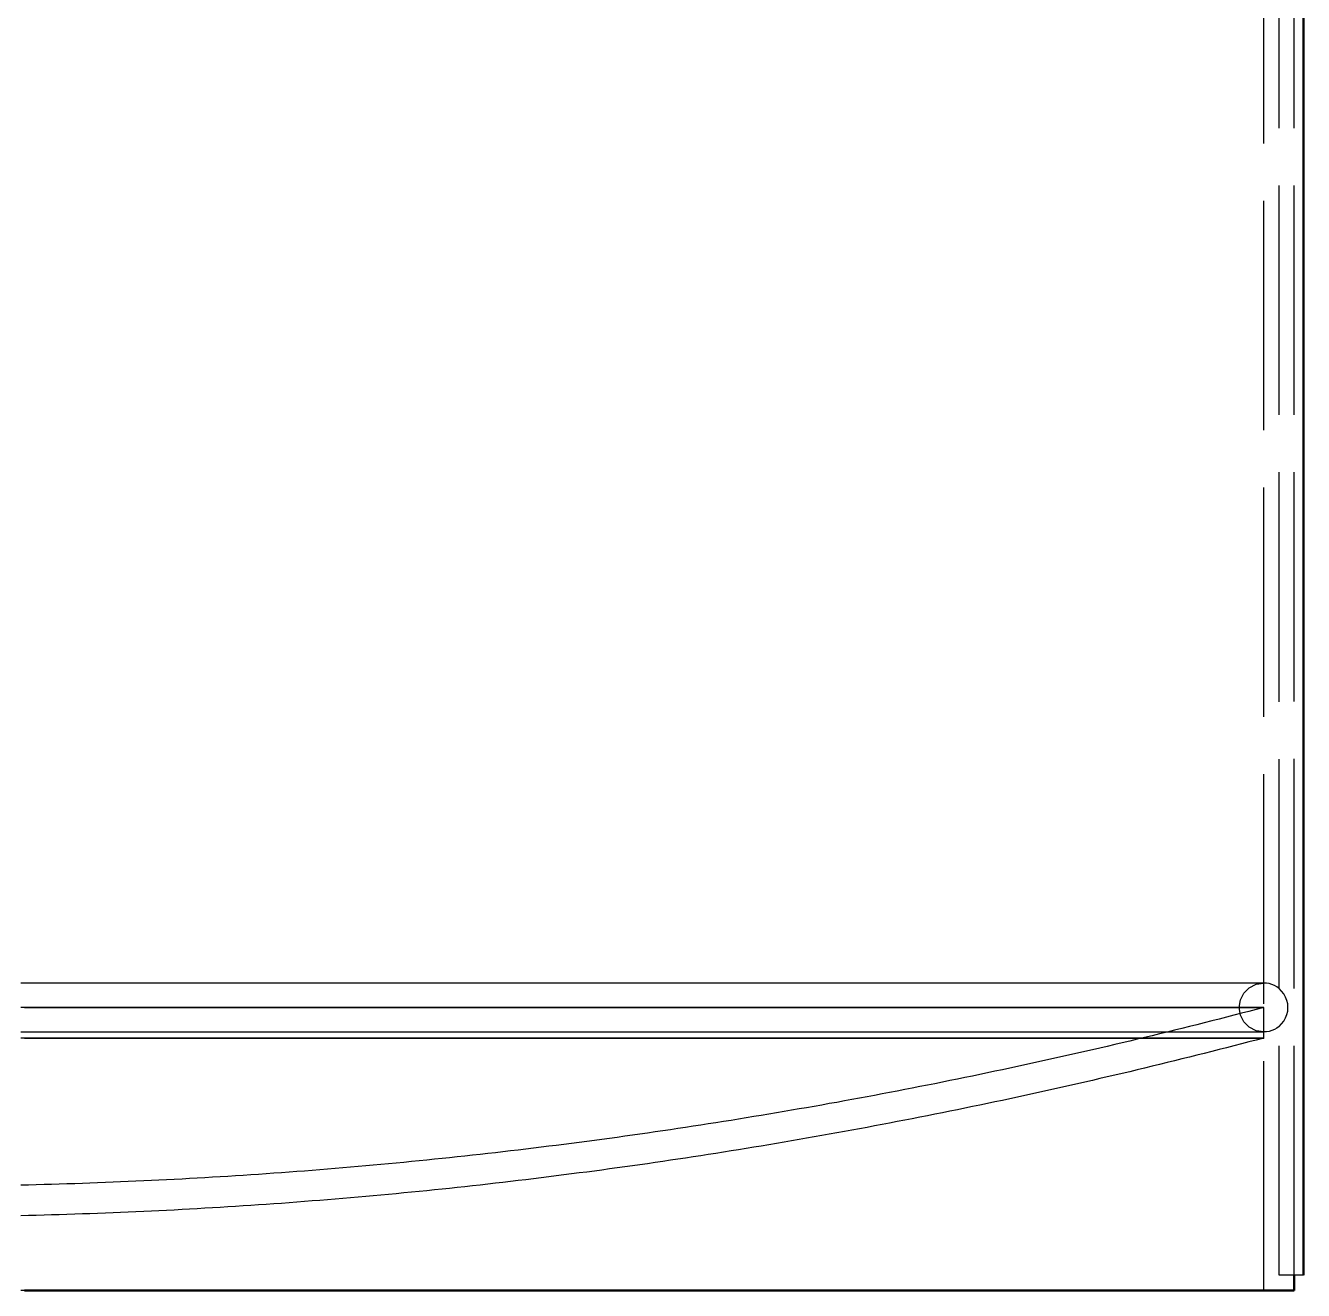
# Model space of a CAD drawing. Header units: millimetres. Extents: x 0 to 420, y 0 to 297.
# Drawn here: x 166.01 to 182.72, y 136 to 152.54 of the extents above; entities that cross this region are included whole.
import ezdxf

# ---------------------------------------------------------------- set-up
doc = ezdxf.new("R2010")
doc.units = ezdxf.units.MM
doc.linetypes.add('ISO02-TRAZOS', pattern=[3.75, 3, -0.75])
doc.layers.add('01-VISIBLE', color=7, linetype='CONTINUOUS', lineweight=50)
doc.layers.add('02-OCULTA', color=4, linetype='ISO02-TRAZOS', lineweight=25)

msp = doc.modelspace()

# ---------------------------------------------------------------- linework, layer by layer
at = {"layer": '01-VISIBLE'}
for p, q in [((182.719, 136.2), (182.719, 164.08)), ((182.599, 136), (182.599, 136.2))]:
    msp.add_line(p, q, dxfattribs=at)
msp.add_lwpolyline([(165.999, 136), (166.099, 136), (166.199, 136), (166.299, 136), (166.399, 136), (166.499, 136), (166.599, 136), (166.699, 136), (166.799, 136), (166.899, 136), (166.999, 136), (167.099, 136), (167.199, 136), (167.299, 136), (167.399, 136), (167.499, 136), (167.599, 136), (167.699, 136), (167.799, 136), (167.899, 136), (167.999, 136), (168.099, 136), (168.199, 136), (168.299, 136), (168.399, 136), (168.499, 136), (168.599, 136), (168.699, 136), (168.799, 136), (168.899, 136), (168.999, 136), (169.099, 136), (169.199, 136), (169.299, 136), (169.399, 136), (169.499, 136), (169.599, 136), (169.699, 136), (169.799, 136), (169.899, 136), (169.999, 136), (170.099, 136), (170.199, 136), (170.299, 136), (170.399, 136), (170.499, 136), (170.599, 136), (170.699, 136), (170.799, 136), (170.899, 136), (170.999, 136), (171.099, 136), (171.199, 136), (171.299, 136), (171.399, 136), (171.499, 136), (171.599, 136), (171.699, 136), (171.799, 136), (171.899, 136), (171.999, 136), (172.099, 136), (172.199, 136), (172.299, 136), (172.399, 136), (172.499, 136), (172.599, 136), (172.699, 136), (172.799, 136), (172.899, 136), (172.999, 136), (173.099, 136), (173.199, 136), (173.299, 136), (173.399, 136), (173.499, 136), (173.599, 136), (173.699, 136), (173.799, 136), (173.899, 136), (173.999, 136), (174.099, 136), (174.199, 136), (174.299, 136), (174.399, 136), (174.499, 136), (174.599, 136), (174.699, 136), (174.799, 136), (174.899, 136), (174.999, 136), (175.099, 136), (175.199, 136), (175.299, 136), (175.399, 136), (175.499, 136), (175.599, 136), (175.699, 136), (175.799, 136), (175.899, 136), (175.999, 136), (176.099, 136), (176.199, 136), (176.299, 136), (176.399, 136), (176.499, 136), (176.599, 136), (176.699, 136), (176.799, 136), (176.899, 136), (176.999, 136), (177.099, 136), (177.199, 136), (177.299, 136), (177.399, 136), (177.499, 136), (177.599, 136), (177.699, 136), (177.799, 136), (177.899, 136), (177.999, 136), (178.099, 136), (178.199, 136), (178.299, 136), (178.399, 136), (178.499, 136), (178.599, 136), (178.699, 136), (178.799, 136), (178.899, 136), (178.999, 136), (179.099, 136), (179.199, 136), (179.299, 136), (179.399, 136), (179.499, 136), (179.599, 136), (179.699, 136), (179.799, 136), (179.899, 136), (179.999, 136), (180.099, 136), (180.199, 136), (180.299, 136), (180.399, 136), (180.499, 136), (180.599, 136), (180.699, 136), (180.799, 136), (180.899, 136), (180.999, 136), (181.099, 136), (181.199, 136), (181.299, 136), (181.399, 136), (181.499, 136), (181.599, 136), (181.699, 136), (181.799, 136), (181.899, 136), (181.999, 136), (182.099, 136), (182.199, 136), (182.299, 136), (182.399, 136), (182.499, 136), (182.599, 136)], dxfattribs=at)
at = {"layer": '02-OCULTA'}
for p, q in [((182.199, 136), (182.199, 233.435)), ((182.599, 136.2), (182.599, 233.435)), ((182.719, 136.2), (182.719, 233.235)), ((182.399, 139.948), (182.399, 233.115)), ((182.399, 139.948), (182.399, 233.115)), ((182.199, 139.3), (182.199, 139.7)), ((182.399, 136.2), (182.399, 139.452)), ((182.399, 136.2), (182.399, 139.452)), ((182.719, 136.2), (182.399, 136.2)), ((182.719, 136.2), (182.399, 136.2))]:
    msp.add_line(p, q, dxfattribs=at)
for points in [[(182.199, 140.02), (182.098, 140.02), (181.998, 140.02), (181.898, 140.02), (181.797, 140.02), (181.697, 140.02), (181.597, 140.02), (181.497, 140.02), (181.396, 140.02), (181.296, 140.02), (181.196, 140.02), (181.095, 140.02), (180.995, 140.02), (180.895, 140.02), (180.795, 140.02), (180.694, 140.02), (180.594, 140.02), (180.494, 140.02), (180.393, 140.02), (180.293, 140.02), (180.193, 140.02), (180.093, 140.02), (179.992, 140.02), (179.892, 140.02), (179.792, 140.02), (179.691, 140.02), (179.591, 140.02), (179.491, 140.02), (179.391, 140.02), (179.29, 140.02), (179.19, 140.02), (179.09, 140.02), (178.989, 140.02), (178.889, 140.02), (178.789, 140.02), (178.689, 140.02), (178.588, 140.02), (178.488, 140.02), (178.388, 140.02), (178.288, 140.02), (178.187, 140.02), (178.087, 140.02), (177.987, 140.02), (177.886, 140.02), (177.786, 140.02), (177.686, 140.02), (177.586, 140.02), (177.485, 140.02), (177.385, 140.02), (177.285, 140.02), (177.184, 140.02), (177.084, 140.02), (176.984, 140.02), (176.884, 140.02), (176.783, 140.02), (176.683, 140.02), (176.583, 140.02), (176.482, 140.02), (176.382, 140.02), (176.282, 140.02), (176.182, 140.02), (176.081, 140.02), (175.981, 140.02), (175.881, 140.02), (175.78, 140.02), (175.68, 140.02), (175.58, 140.02), (175.48, 140.02), (175.379, 140.02), (175.279, 140.02), (175.179, 140.02), (175.078, 140.02), (174.978, 140.02), (174.878, 140.02), (174.778, 140.02), (174.677, 140.02), (174.577, 140.02), (174.477, 140.02), (174.376, 140.02), (174.276, 140.02), (174.176, 140.02), (174.076, 140.02), (173.975, 140.02), (173.875, 140.02), (173.775, 140.02), (173.675, 140.02), (173.574, 140.02), (173.474, 140.02), (173.374, 140.02), (173.273, 140.02), (173.173, 140.02), (173.073, 140.02), (172.973, 140.02), (172.872, 140.02), (172.772, 140.02), (172.672, 140.02), (172.571, 140.02), (172.471, 140.02), (172.371, 140.02), (172.271, 140.02), (172.17, 140.02), (172.07, 140.02), (171.97, 140.02), (171.869, 140.02), (171.769, 140.02), (171.669, 140.02), (171.569, 140.02), (171.468, 140.02), (171.368, 140.02), (171.268, 140.02), (171.167, 140.02), (171.067, 140.02), (170.967, 140.02), (170.867, 140.02), (170.766, 140.02), (170.666, 140.02), (170.566, 140.02), (170.465, 140.02), (170.365, 140.02), (170.265, 140.02), (170.165, 140.02), (170.064, 140.02), (169.964, 140.02), (169.864, 140.02), (169.763, 140.02), (169.663, 140.02), (169.563, 140.02), (169.463, 140.02), (169.362, 140.02), (169.262, 140.02), (169.162, 140.02), (169.062, 140.02), (168.961, 140.02), (168.861, 140.02), (168.761, 140.02), (168.66, 140.02), (168.56, 140.02), (168.46, 140.02), (168.36, 140.02), (168.259, 140.02), (168.159, 140.02), (168.059, 140.02), (167.958, 140.02), (167.858, 140.02), (167.758, 140.02), (167.658, 140.02), (167.557, 140.02), (167.457, 140.02), (167.357, 140.02), (167.256, 140.02), (167.156, 140.02), (167.056, 140.02), (166.956, 140.02), (166.855, 140.02), (166.755, 140.02), (166.655, 140.02), (166.554, 140.02), (166.454, 140.02), (166.354, 140.02), (166.254, 140.02), (166.153, 140.02), (166.053, 140.02), (165.953, 140.02)], [(182.199, 140.02), (182.099, 140.02), (181.999, 140.02), (181.899, 140.02), (181.799, 140.02), (181.699, 140.02), (181.599, 140.02), (181.499, 140.02), (181.399, 140.02), (181.299, 140.02), (181.199, 140.02), (181.099, 140.02), (180.999, 140.02), (180.899, 140.02), (180.799, 140.02), (180.699, 140.02), (180.599, 140.02), (180.499, 140.02), (180.399, 140.02), (180.299, 140.02), (180.199, 140.02), (180.099, 140.02), (179.999, 140.02), (179.899, 140.02), (179.799, 140.02), (179.699, 140.02), (179.599, 140.02), (179.499, 140.02), (179.399, 140.02), (179.299, 140.02), (179.199, 140.02), (179.099, 140.02), (178.999, 140.02), (178.899, 140.02), (178.799, 140.02), (178.699, 140.02), (178.599, 140.02), (178.499, 140.02), (178.399, 140.02), (178.299, 140.02), (178.199, 140.02), (178.099, 140.02), (177.999, 140.02), (177.899, 140.02), (177.799, 140.02), (177.699, 140.02), (177.599, 140.02), (177.499, 140.02), (177.399, 140.02), (177.299, 140.02), (177.199, 140.02), (177.099, 140.02), (176.999, 140.02), (176.899, 140.02), (176.799, 140.02), (176.699, 140.02), (176.599, 140.02), (176.499, 140.02), (176.399, 140.02), (176.299, 140.02), (176.199, 140.02), (176.099, 140.02), (175.999, 140.02), (175.899, 140.02), (175.799, 140.02), (175.699, 140.02), (175.599, 140.02), (175.499, 140.02), (175.399, 140.02), (175.299, 140.02), (175.199, 140.02), (175.099, 140.02), (174.999, 140.02), (174.899, 140.02), (174.799, 140.02), (174.699, 140.02), (174.599, 140.02), (174.499, 140.02), (174.399, 140.02), (174.299, 140.02), (174.199, 140.02), (174.099, 140.02), (173.999, 140.02), (173.899, 140.02), (173.799, 140.02), (173.699, 140.02), (173.599, 140.02), (173.499, 140.02), (173.399, 140.02), (173.299, 140.02), (173.199, 140.02), (173.099, 140.02), (172.999, 140.02), (172.899, 140.02), (172.799, 140.02), (172.699, 140.02), (172.599, 140.02), (172.499, 140.02), (172.399, 140.02), (172.299, 140.02), (172.199, 140.02), (172.099, 140.02), (171.999, 140.02), (171.899, 140.02), (171.799, 140.02), (171.699, 140.02), (171.599, 140.02), (171.499, 140.02), (171.399, 140.02), (171.299, 140.02), (171.199, 140.02), (171.099, 140.02), (170.999, 140.02), (170.899, 140.02), (170.799, 140.02), (170.699, 140.02), (170.599, 140.02), (170.499, 140.02), (170.399, 140.02), (170.299, 140.02), (170.199, 140.02), (170.099, 140.02), (169.999, 140.02), (169.899, 140.02), (169.799, 140.02), (169.699, 140.02), (169.599, 140.02), (169.499, 140.02), (169.399, 140.02), (169.299, 140.02), (169.199, 140.02), (169.099, 140.02), (168.999, 140.02), (168.899, 140.02), (168.799, 140.02), (168.699, 140.02), (168.599, 140.02), (168.499, 140.02), (168.399, 140.02), (168.299, 140.02), (168.199, 140.02), (168.099, 140.02), (167.999, 140.02), (167.899, 140.02), (167.799, 140.02), (167.699, 140.02), (167.599, 140.02), (167.499, 140.02), (167.399, 140.02), (167.299, 140.02), (167.199, 140.02), (167.099, 140.02), (166.999, 140.02), (166.899, 140.02), (166.799, 140.02), (166.699, 140.02), (166.599, 140.02), (166.499, 140.02), (166.399, 140.02), (166.299, 140.02), (166.199, 140.02), (166.099, 140.02), (165.999, 140.02)], [(182.199, 139.38), (182.1, 139.396), (182.01, 139.441), (181.94, 139.512), (181.894, 139.601), (181.879, 139.7), (181.894, 139.799), (181.94, 139.888), (182.01, 139.959), (182.1, 140.005), (182.199, 140.02)], [(182.399, 139.95), (182.369, 139.971), (182.338, 139.988), (182.305, 140.002), (182.27, 140.012), (182.234, 140.018), (182.199, 140.02)], [(182.399, 139.948), (182.399, 139.948), (182.399, 139.949), (182.399, 139.949), (182.399, 139.949), (182.399, 139.95), (182.399, 139.95)], [(182.399, 139.95), (182.399, 139.95), (182.399, 139.949), (182.399, 139.949), (182.399, 139.949), (182.399, 139.948), (182.399, 139.948)], [(182.516, 139.7), (182.513, 139.747), (182.502, 139.793), (182.485, 139.837), (182.462, 139.878), (182.433, 139.915), (182.399, 139.948)], [(182.516, 139.7), (182.513, 139.747), (182.502, 139.793), (182.485, 139.837), (182.462, 139.878), (182.433, 139.915), (182.399, 139.948)], [(182.199, 139.7), (182.098, 139.7), (181.998, 139.7), (181.898, 139.7), (181.797, 139.7), (181.697, 139.7), (181.597, 139.7), (181.497, 139.7), (181.396, 139.7), (181.296, 139.7), (181.196, 139.7), (181.095, 139.7), (180.995, 139.7), (180.895, 139.7), (180.795, 139.7), (180.694, 139.7), (180.594, 139.7), (180.494, 139.7), (180.393, 139.7), (180.293, 139.7), (180.193, 139.7), (180.093, 139.7), (179.992, 139.7), (179.892, 139.7), (179.792, 139.7), (179.691, 139.7), (179.591, 139.7), (179.491, 139.7), (179.391, 139.7), (179.29, 139.7), (179.19, 139.7), (179.09, 139.7), (178.989, 139.7), (178.889, 139.7), (178.789, 139.7), (178.689, 139.7), (178.588, 139.7), (178.488, 139.7), (178.388, 139.7), (178.288, 139.7), (178.187, 139.7), (178.087, 139.7), (177.987, 139.7), (177.886, 139.7), (177.786, 139.7), (177.686, 139.7), (177.586, 139.7), (177.485, 139.7), (177.385, 139.7), (177.285, 139.7), (177.184, 139.7), (177.084, 139.7), (176.984, 139.7), (176.884, 139.7), (176.783, 139.7), (176.683, 139.7), (176.583, 139.7), (176.482, 139.7), (176.382, 139.7), (176.282, 139.7), (176.182, 139.7), (176.081, 139.7), (175.981, 139.7), (175.881, 139.7), (175.78, 139.7), (175.68, 139.7), (175.58, 139.7), (175.48, 139.7), (175.379, 139.7), (175.279, 139.7), (175.179, 139.7), (175.078, 139.7), (174.978, 139.7), (174.878, 139.7), (174.778, 139.7), (174.677, 139.7), (174.577, 139.7), (174.477, 139.7), (174.376, 139.7), (174.276, 139.7), (174.176, 139.7), (174.076, 139.7), (173.975, 139.7), (173.875, 139.7), (173.775, 139.7), (173.675, 139.7), (173.574, 139.7), (173.474, 139.7), (173.374, 139.7), (173.273, 139.7), (173.173, 139.7), (173.073, 139.7), (172.973, 139.7), (172.872, 139.7), (172.772, 139.7), (172.672, 139.7), (172.571, 139.7), (172.471, 139.7), (172.371, 139.7), (172.271, 139.7), (172.17, 139.7), (172.07, 139.7), (171.97, 139.7), (171.869, 139.7), (171.769, 139.7), (171.669, 139.7), (171.569, 139.7), (171.468, 139.7), (171.368, 139.7), (171.268, 139.7), (171.167, 139.7), (171.067, 139.7), (170.967, 139.7), (170.867, 139.7), (170.766, 139.7), (170.666, 139.7), (170.566, 139.7), (170.465, 139.7), (170.365, 139.7), (170.265, 139.7), (170.165, 139.7), (170.064, 139.7), (169.964, 139.7), (169.864, 139.7), (169.763, 139.7), (169.663, 139.7), (169.563, 139.7), (169.463, 139.7), (169.362, 139.7), (169.262, 139.7), (169.162, 139.7), (169.062, 139.7), (168.961, 139.7), (168.861, 139.7), (168.761, 139.7), (168.66, 139.7), (168.56, 139.7), (168.46, 139.7), (168.36, 139.7), (168.259, 139.7), (168.159, 139.7), (168.059, 139.7), (167.958, 139.7), (167.858, 139.7), (167.758, 139.7), (167.658, 139.7), (167.557, 139.7), (167.457, 139.7), (167.357, 139.7), (167.256, 139.7), (167.156, 139.7), (167.056, 139.7), (166.956, 139.7), (166.855, 139.7), (166.755, 139.7), (166.655, 139.7), (166.554, 139.7), (166.454, 139.7), (166.354, 139.7), (166.254, 139.7), (166.153, 139.7), (166.053, 139.7), (165.953, 139.7)], [(182.199, 139.7), (182.102, 139.675), (182.004, 139.649), (181.907, 139.624), (181.81, 139.599), (181.713, 139.574), (181.616, 139.549), (181.519, 139.524), (181.422, 139.5), (181.324, 139.475), (181.227, 139.451), (181.13, 139.427), (181.032, 139.403), (180.935, 139.379), (180.837, 139.355), (180.74, 139.331), (180.642, 139.308), (180.545, 139.284), (180.447, 139.261), (180.35, 139.238), (180.252, 139.215), (180.154, 139.192), (180.057, 139.17), (179.959, 139.147), (179.861, 139.125), (179.764, 139.102), (179.666, 139.08), (179.568, 139.058), (179.47, 139.036), (179.372, 139.014), (179.274, 138.993), (179.176, 138.971), (179.078, 138.95), (178.98, 138.929), (178.882, 138.907), (178.784, 138.886), (178.686, 138.866), (178.588, 138.845), (178.49, 138.824), (178.391, 138.804), (178.293, 138.784), (178.195, 138.764), (178.097, 138.744), (177.998, 138.724), (177.9, 138.704), (177.802, 138.684), (177.703, 138.665), (177.605, 138.646), (177.506, 138.627), (177.408, 138.608), (177.309, 138.589), (177.211, 138.57), (177.112, 138.551), (177.014, 138.533), (176.915, 138.514), (176.816, 138.496), (176.718, 138.478), (176.619, 138.46), (176.52, 138.443), (176.422, 138.425), (176.323, 138.407), (176.224, 138.39), (176.125, 138.373), (176.026, 138.356), (175.928, 138.339), (175.829, 138.322), (175.73, 138.305), (175.631, 138.289), (175.532, 138.273), (175.433, 138.256), (175.334, 138.24), (175.235, 138.224), (175.136, 138.208), (175.037, 138.193), (174.938, 138.177), (174.839, 138.162), (174.739, 138.147), (174.64, 138.132), (174.541, 138.117), (174.442, 138.102), (174.343, 138.087), (174.243, 138.073), (174.144, 138.058), (174.045, 138.044), (173.946, 138.03), (173.846, 138.016), (173.747, 138.002), (173.648, 137.989), (173.548, 137.975), (173.449, 137.962), (173.349, 137.949), (173.25, 137.936), (173.15, 137.923), (173.051, 137.91), (172.951, 137.897), (172.852, 137.885), (172.752, 137.872), (172.653, 137.86), (172.553, 137.848), (172.454, 137.836), (172.354, 137.824), (172.254, 137.813), (172.155, 137.801), (172.055, 137.79), (171.955, 137.779), (171.856, 137.768), (171.756, 137.757), (171.656, 137.746), (171.557, 137.735), (171.457, 137.725), (171.357, 137.715), (171.257, 137.704), (171.157, 137.694), (171.058, 137.685), (170.958, 137.675), (170.858, 137.665), (170.758, 137.656), (170.658, 137.647), (170.558, 137.637), (170.459, 137.628), (170.359, 137.62), (170.259, 137.611), (170.159, 137.602), (170.059, 137.594), (169.959, 137.586), (169.859, 137.578), (169.759, 137.57), (169.659, 137.562), (169.559, 137.554), (169.459, 137.547), (169.359, 137.539), (169.259, 137.532), (169.159, 137.525), (169.059, 137.518), (168.959, 137.511), (168.859, 137.505), (168.758, 137.498), (168.658, 137.492), (168.558, 137.486), (168.458, 137.48), (168.358, 137.474), (168.258, 137.468), (168.158, 137.462), (168.058, 137.457), (167.957, 137.452), (167.857, 137.446), (167.757, 137.441), (167.657, 137.437), (167.557, 137.432), (167.456, 137.427), (167.356, 137.423), (167.256, 137.419), (167.156, 137.415), (167.056, 137.411), (166.955, 137.407), (166.855, 137.403), (166.755, 137.4), (166.655, 137.396), (166.554, 137.393), (166.454, 137.39), (166.354, 137.387), (166.254, 137.384), (166.153, 137.382), (166.053, 137.379), (165.953, 137.377)], [(165.999, 139.7), (166.099, 139.7), (166.199, 139.7), (166.299, 139.7), (166.399, 139.7), (166.499, 139.7), (166.599, 139.7), (166.699, 139.7), (166.799, 139.7), (166.899, 139.7), (166.999, 139.7), (167.099, 139.7), (167.199, 139.7), (167.299, 139.7), (167.399, 139.7), (167.499, 139.7), (167.599, 139.7), (167.699, 139.7), (167.799, 139.7), (167.899, 139.7), (167.999, 139.7), (168.099, 139.7), (168.199, 139.7), (168.299, 139.7), (168.399, 139.7), (168.499, 139.7), (168.599, 139.7), (168.699, 139.7), (168.799, 139.7), (168.899, 139.7), (168.999, 139.7), (169.099, 139.7), (169.199, 139.7), (169.299, 139.7), (169.399, 139.7), (169.499, 139.7), (169.599, 139.7), (169.699, 139.7), (169.799, 139.7), (169.899, 139.7), (169.999, 139.7), (170.099, 139.7), (170.199, 139.7), (170.299, 139.7), (170.399, 139.7), (170.499, 139.7), (170.599, 139.7), (170.699, 139.7), (170.799, 139.7), (170.899, 139.7), (170.999, 139.7), (171.099, 139.7), (171.199, 139.7), (171.299, 139.7), (171.399, 139.7), (171.499, 139.7), (171.599, 139.7), (171.699, 139.7), (171.799, 139.7), (171.899, 139.7), (171.999, 139.7), (172.099, 139.7), (172.199, 139.7), (172.299, 139.7), (172.399, 139.7), (172.499, 139.7), (172.599, 139.7), (172.699, 139.7), (172.799, 139.7), (172.899, 139.7), (172.999, 139.7), (173.099, 139.7), (173.199, 139.7), (173.299, 139.7), (173.399, 139.7), (173.499, 139.7), (173.599, 139.7), (173.699, 139.7), (173.799, 139.7), (173.899, 139.7), (173.999, 139.7), (174.099, 139.7), (174.199, 139.7), (174.299, 139.7), (174.399, 139.7), (174.499, 139.7), (174.599, 139.7), (174.699, 139.7), (174.799, 139.7), (174.899, 139.7), (174.999, 139.7), (175.099, 139.7), (175.199, 139.7), (175.299, 139.7), (175.399, 139.7), (175.499, 139.7), (175.599, 139.7), (175.699, 139.7), (175.799, 139.7), (175.899, 139.7), (175.999, 139.7), (176.099, 139.7), (176.199, 139.7), (176.299, 139.7), (176.399, 139.7), (176.499, 139.7), (176.599, 139.7), (176.699, 139.7), (176.799, 139.7), (176.899, 139.7), (176.999, 139.7), (177.099, 139.7), (177.199, 139.7), (177.299, 139.7), (177.399, 139.7), (177.499, 139.7), (177.599, 139.7), (177.699, 139.7), (177.799, 139.7), (177.899, 139.7), (177.999, 139.7), (178.099, 139.7), (178.199, 139.7), (178.299, 139.7), (178.399, 139.7), (178.499, 139.7), (178.599, 139.7), (178.699, 139.7), (178.799, 139.7), (178.899, 139.7), (178.999, 139.7), (179.099, 139.7), (179.199, 139.7), (179.299, 139.7), (179.399, 139.7), (179.499, 139.7), (179.599, 139.7), (179.699, 139.7), (179.799, 139.7), (179.899, 139.7), (179.999, 139.7), (180.099, 139.7), (180.199, 139.7), (180.299, 139.7), (180.399, 139.7), (180.499, 139.7), (180.599, 139.7), (180.699, 139.7), (180.799, 139.7), (180.899, 139.7), (180.999, 139.7), (181.099, 139.7), (181.199, 139.7), (181.299, 139.7), (181.399, 139.7), (181.499, 139.7), (181.599, 139.7), (181.699, 139.7), (181.799, 139.7), (181.899, 139.7), (181.999, 139.7), (182.099, 139.7), (182.199, 139.7)], [(182.399, 139.452), (182.433, 139.485), (182.462, 139.522), (182.485, 139.563), (182.502, 139.607), (182.513, 139.653), (182.516, 139.7)], [(182.399, 139.452), (182.433, 139.485), (182.462, 139.522), (182.485, 139.563), (182.502, 139.607), (182.513, 139.653), (182.516, 139.7)], [(165.953, 139.38), (166.053, 139.38), (166.153, 139.38), (166.254, 139.38), (166.354, 139.38), (166.454, 139.38), (166.554, 139.38), (166.655, 139.38), (166.755, 139.38), (166.855, 139.38), (166.956, 139.38), (167.056, 139.38), (167.156, 139.38), (167.256, 139.38), (167.357, 139.38), (167.457, 139.38), (167.557, 139.38), (167.658, 139.38), (167.758, 139.38), (167.858, 139.38), (167.958, 139.38), (168.059, 139.38), (168.159, 139.38), (168.259, 139.38), (168.36, 139.38), (168.46, 139.38), (168.56, 139.38), (168.66, 139.38), (168.761, 139.38), (168.861, 139.38), (168.961, 139.38), (169.062, 139.38), (169.162, 139.38), (169.262, 139.38), (169.362, 139.38), (169.463, 139.38), (169.563, 139.38), (169.663, 139.38), (169.763, 139.38), (169.864, 139.38), (169.964, 139.38), (170.064, 139.38), (170.165, 139.38), (170.265, 139.38), (170.365, 139.38), (170.465, 139.38), (170.566, 139.38), (170.666, 139.38), (170.766, 139.38), (170.867, 139.38), (170.967, 139.38), (171.067, 139.38), (171.167, 139.38), (171.268, 139.38), (171.368, 139.38), (171.468, 139.38), (171.569, 139.38), (171.669, 139.38), (171.769, 139.38), (171.869, 139.38), (171.97, 139.38), (172.07, 139.38), (172.17, 139.38), (172.271, 139.38), (172.371, 139.38), (172.471, 139.38), (172.571, 139.38), (172.672, 139.38), (172.772, 139.38), (172.872, 139.38), (172.973, 139.38), (173.073, 139.38), (173.173, 139.38), (173.273, 139.38), (173.374, 139.38), (173.474, 139.38), (173.574, 139.38), (173.675, 139.38), (173.775, 139.38), (173.875, 139.38), (173.975, 139.38), (174.076, 139.38), (174.176, 139.38), (174.276, 139.38), (174.376, 139.38), (174.477, 139.38), (174.577, 139.38), (174.677, 139.38), (174.778, 139.38), (174.878, 139.38), (174.978, 139.38), (175.078, 139.38), (175.179, 139.38), (175.279, 139.38), (175.379, 139.38), (175.48, 139.38), (175.58, 139.38), (175.68, 139.38), (175.78, 139.38), (175.881, 139.38), (175.981, 139.38), (176.081, 139.38), (176.182, 139.38), (176.282, 139.38), (176.382, 139.38), (176.482, 139.38), (176.583, 139.38), (176.683, 139.38), (176.783, 139.38), (176.884, 139.38), (176.984, 139.38), (177.084, 139.38), (177.184, 139.38), (177.285, 139.38), (177.385, 139.38), (177.485, 139.38), (177.586, 139.38), (177.686, 139.38), (177.786, 139.38), (177.886, 139.38), (177.987, 139.38), (178.087, 139.38), (178.187, 139.38), (178.288, 139.38), (178.388, 139.38), (178.488, 139.38), (178.588, 139.38), (178.689, 139.38), (178.789, 139.38), (178.889, 139.38), (178.989, 139.38), (179.09, 139.38), (179.19, 139.38), (179.29, 139.38), (179.391, 139.38), (179.491, 139.38), (179.591, 139.38), (179.691, 139.38), (179.792, 139.38), (179.892, 139.38), (179.992, 139.38), (180.093, 139.38), (180.193, 139.38), (180.293, 139.38), (180.393, 139.38), (180.494, 139.38), (180.594, 139.38), (180.694, 139.38), (180.795, 139.38), (180.895, 139.38), (180.995, 139.38), (181.095, 139.38), (181.196, 139.38), (181.296, 139.38), (181.396, 139.38), (181.497, 139.38), (181.597, 139.38), (181.697, 139.38), (181.797, 139.38), (181.898, 139.38), (181.998, 139.38), (182.098, 139.38), (182.199, 139.38)], [(165.999, 139.38), (166.099, 139.38), (166.199, 139.38), (166.299, 139.38), (166.399, 139.38), (166.499, 139.38), (166.599, 139.38), (166.699, 139.38), (166.799, 139.38), (166.899, 139.38), (166.999, 139.38), (167.099, 139.38), (167.199, 139.38), (167.299, 139.38), (167.399, 139.38), (167.499, 139.38), (167.599, 139.38), (167.699, 139.38), (167.799, 139.38), (167.899, 139.38), (167.999, 139.38), (168.099, 139.38), (168.199, 139.38), (168.299, 139.38), (168.399, 139.38), (168.499, 139.38), (168.599, 139.38), (168.699, 139.38), (168.799, 139.38), (168.899, 139.38), (168.999, 139.38), (169.099, 139.38), (169.199, 139.38), (169.299, 139.38), (169.399, 139.38), (169.499, 139.38), (169.599, 139.38), (169.699, 139.38), (169.799, 139.38), (169.899, 139.38), (169.999, 139.38), (170.099, 139.38), (170.199, 139.38), (170.299, 139.38), (170.399, 139.38), (170.499, 139.38), (170.599, 139.38), (170.699, 139.38), (170.799, 139.38), (170.899, 139.38), (170.999, 139.38), (171.099, 139.38), (171.199, 139.38), (171.299, 139.38), (171.399, 139.38), (171.499, 139.38), (171.599, 139.38), (171.699, 139.38), (171.799, 139.38), (171.899, 139.38), (171.999, 139.38), (172.099, 139.38), (172.199, 139.38), (172.299, 139.38), (172.399, 139.38), (172.499, 139.38), (172.599, 139.38), (172.699, 139.38), (172.799, 139.38), (172.899, 139.38), (172.999, 139.38), (173.099, 139.38), (173.199, 139.38), (173.299, 139.38), (173.399, 139.38), (173.499, 139.38), (173.599, 139.38), (173.699, 139.38), (173.799, 139.38), (173.899, 139.38), (173.999, 139.38), (174.099, 139.38), (174.199, 139.38), (174.299, 139.38), (174.399, 139.38), (174.499, 139.38), (174.599, 139.38), (174.699, 139.38), (174.799, 139.38), (174.899, 139.38), (174.999, 139.38), (175.099, 139.38), (175.199, 139.38), (175.299, 139.38), (175.399, 139.38), (175.499, 139.38), (175.599, 139.38), (175.699, 139.38), (175.799, 139.38), (175.899, 139.38), (175.999, 139.38), (176.099, 139.38), (176.199, 139.38), (176.299, 139.38), (176.399, 139.38), (176.499, 139.38), (176.599, 139.38), (176.699, 139.38), (176.799, 139.38), (176.899, 139.38), (176.999, 139.38), (177.099, 139.38), (177.199, 139.38), (177.299, 139.38), (177.399, 139.38), (177.499, 139.38), (177.599, 139.38), (177.699, 139.38), (177.799, 139.38), (177.899, 139.38), (177.999, 139.38), (178.099, 139.38), (178.199, 139.38), (178.299, 139.38), (178.399, 139.38), (178.499, 139.38), (178.599, 139.38), (178.699, 139.38), (178.799, 139.38), (178.899, 139.38), (178.999, 139.38), (179.099, 139.38), (179.199, 139.38), (179.299, 139.38), (179.399, 139.38), (179.499, 139.38), (179.599, 139.38), (179.699, 139.38), (179.799, 139.38), (179.899, 139.38), (179.999, 139.38), (180.099, 139.38), (180.199, 139.38), (180.299, 139.38), (180.399, 139.38), (180.499, 139.38), (180.599, 139.38), (180.699, 139.38), (180.799, 139.38), (180.899, 139.38), (180.999, 139.38), (181.099, 139.38), (181.199, 139.38), (181.299, 139.38), (181.399, 139.38), (181.499, 139.38), (181.599, 139.38), (181.699, 139.38), (181.799, 139.38), (181.899, 139.38), (181.999, 139.38), (182.099, 139.38), (182.199, 139.38)], [(182.399, 139.45), (182.369, 139.43), (182.338, 139.412), (182.305, 139.398), (182.27, 139.388), (182.234, 139.382), (182.199, 139.38)], [(182.399, 139.452), (182.399, 139.452), (182.399, 139.452), (182.399, 139.451), (182.399, 139.451), (182.399, 139.451), (182.399, 139.45)], [(182.399, 139.45), (182.399, 139.451), (182.399, 139.451), (182.399, 139.451), (182.399, 139.452), (182.399, 139.452), (182.399, 139.452)], [(182.199, 139.3), (182.098, 139.3), (181.998, 139.3), (181.898, 139.3), (181.797, 139.3), (181.697, 139.3), (181.597, 139.3), (181.497, 139.3), (181.396, 139.3), (181.296, 139.3), (181.196, 139.3), (181.095, 139.3), (180.995, 139.3), (180.895, 139.3), (180.795, 139.3), (180.694, 139.3), (180.594, 139.3), (180.494, 139.3), (180.393, 139.3), (180.293, 139.3), (180.193, 139.3), (180.093, 139.3), (179.992, 139.3), (179.892, 139.3), (179.792, 139.3), (179.691, 139.3), (179.591, 139.3), (179.491, 139.3), (179.391, 139.3), (179.29, 139.3), (179.19, 139.3), (179.09, 139.3), (178.989, 139.3), (178.889, 139.3), (178.789, 139.3), (178.689, 139.3), (178.588, 139.3), (178.488, 139.3), (178.388, 139.3), (178.288, 139.3), (178.187, 139.3), (178.087, 139.3), (177.987, 139.3), (177.886, 139.3), (177.786, 139.3), (177.686, 139.3), (177.586, 139.3), (177.485, 139.3), (177.385, 139.3), (177.285, 139.3), (177.184, 139.3), (177.084, 139.3), (176.984, 139.3), (176.884, 139.3), (176.783, 139.3), (176.683, 139.3), (176.583, 139.3), (176.482, 139.3), (176.382, 139.3), (176.282, 139.3), (176.182, 139.3), (176.081, 139.3), (175.981, 139.3), (175.881, 139.3), (175.78, 139.3), (175.68, 139.3), (175.58, 139.3), (175.48, 139.3), (175.379, 139.3), (175.279, 139.3), (175.179, 139.3), (175.078, 139.3), (174.978, 139.3), (174.878, 139.3), (174.778, 139.3), (174.677, 139.3), (174.577, 139.3), (174.477, 139.3), (174.376, 139.3), (174.276, 139.3), (174.176, 139.3), (174.076, 139.3), (173.975, 139.3), (173.875, 139.3), (173.775, 139.3), (173.675, 139.3), (173.574, 139.3), (173.474, 139.3), (173.374, 139.3), (173.273, 139.3), (173.173, 139.3), (173.073, 139.3), (172.973, 139.3), (172.872, 139.3), (172.772, 139.3), (172.672, 139.3), (172.571, 139.3), (172.471, 139.3), (172.371, 139.3), (172.271, 139.3), (172.17, 139.3), (172.07, 139.3), (171.97, 139.3), (171.869, 139.3), (171.769, 139.3), (171.669, 139.3), (171.569, 139.3), (171.468, 139.3), (171.368, 139.3), (171.268, 139.3), (171.167, 139.3), (171.067, 139.3), (170.967, 139.3), (170.867, 139.3), (170.766, 139.3), (170.666, 139.3), (170.566, 139.3), (170.465, 139.3), (170.365, 139.3), (170.265, 139.3), (170.165, 139.3), (170.064, 139.3), (169.964, 139.3), (169.864, 139.3), (169.763, 139.3), (169.663, 139.3), (169.563, 139.3), (169.463, 139.3), (169.362, 139.3), (169.262, 139.3), (169.162, 139.3), (169.062, 139.3), (168.961, 139.3), (168.861, 139.3), (168.761, 139.3), (168.66, 139.3), (168.56, 139.3), (168.46, 139.3), (168.36, 139.3), (168.259, 139.3), (168.159, 139.3), (168.059, 139.3), (167.958, 139.3), (167.858, 139.3), (167.758, 139.3), (167.658, 139.3), (167.557, 139.3), (167.457, 139.3), (167.357, 139.3), (167.256, 139.3), (167.156, 139.3), (167.056, 139.3), (166.956, 139.3), (166.855, 139.3), (166.755, 139.3), (166.655, 139.3), (166.554, 139.3), (166.454, 139.3), (166.354, 139.3), (166.254, 139.3), (166.153, 139.3), (166.053, 139.3), (165.953, 139.3)], [(182.199, 139.3), (182.102, 139.275), (182.004, 139.249), (181.907, 139.224), (181.81, 139.199), (181.713, 139.174), (181.616, 139.149), (181.519, 139.124), (181.422, 139.1), (181.324, 139.075), (181.227, 139.051), (181.13, 139.027), (181.032, 139.003), (180.935, 138.979), (180.837, 138.955), (180.74, 138.931), (180.642, 138.908), (180.545, 138.884), (180.447, 138.861), (180.35, 138.838), (180.252, 138.815), (180.154, 138.792), (180.057, 138.77), (179.959, 138.747), (179.861, 138.725), (179.764, 138.702), (179.666, 138.68), (179.568, 138.658), (179.47, 138.636), (179.372, 138.614), (179.274, 138.593), (179.176, 138.571), (179.078, 138.55), (178.98, 138.529), (178.882, 138.507), (178.784, 138.486), (178.686, 138.466), (178.588, 138.445), (178.49, 138.424), (178.391, 138.404), (178.293, 138.384), (178.195, 138.364), (178.097, 138.344), (177.998, 138.324), (177.9, 138.304), (177.802, 138.284), (177.703, 138.265), (177.605, 138.246), (177.506, 138.227), (177.408, 138.208), (177.309, 138.189), (177.211, 138.17), (177.112, 138.151), (177.014, 138.133), (176.915, 138.114), (176.816, 138.096), (176.718, 138.078), (176.619, 138.06), (176.52, 138.043), (176.422, 138.025), (176.323, 138.007), (176.224, 137.99), (176.125, 137.973), (176.026, 137.956), (175.928, 137.939), (175.829, 137.922), (175.73, 137.905), (175.631, 137.889), (175.532, 137.873), (175.433, 137.856), (175.334, 137.84), (175.235, 137.824), (175.136, 137.808), (175.037, 137.793), (174.938, 137.777), (174.839, 137.762), (174.739, 137.747), (174.64, 137.732), (174.541, 137.717), (174.442, 137.702), (174.343, 137.687), (174.243, 137.673), (174.144, 137.658), (174.045, 137.644), (173.946, 137.63), (173.846, 137.616), (173.747, 137.602), (173.648, 137.589), (173.548, 137.575), (173.449, 137.562), (173.349, 137.549), (173.25, 137.536), (173.15, 137.523), (173.051, 137.51), (172.951, 137.497), (172.852, 137.485), (172.752, 137.472), (172.653, 137.46), (172.553, 137.448), (172.454, 137.436), (172.354, 137.424), (172.254, 137.413), (172.155, 137.401), (172.055, 137.39), (171.955, 137.379), (171.856, 137.368), (171.756, 137.357), (171.656, 137.346), (171.557, 137.335), (171.457, 137.325), (171.357, 137.315), (171.257, 137.304), (171.157, 137.294), (171.058, 137.285), (170.958, 137.275), (170.858, 137.265), (170.758, 137.256), (170.658, 137.247), (170.558, 137.237), (170.459, 137.228), (170.359, 137.22), (170.259, 137.211), (170.159, 137.202), (170.059, 137.194), (169.959, 137.186), (169.859, 137.178), (169.759, 137.17), (169.659, 137.162), (169.559, 137.154), (169.459, 137.147), (169.359, 137.139), (169.259, 137.132), (169.159, 137.125), (169.059, 137.118), (168.959, 137.111), (168.859, 137.105), (168.758, 137.098), (168.658, 137.092), (168.558, 137.086), (168.458, 137.08), (168.358, 137.074), (168.258, 137.068), (168.158, 137.062), (168.058, 137.057), (167.957, 137.052), (167.857, 137.046), (167.757, 137.041), (167.657, 137.037), (167.557, 137.032), (167.456, 137.027), (167.356, 137.023), (167.256, 137.019), (167.156, 137.015), (167.056, 137.011), (166.955, 137.007), (166.855, 137.003), (166.755, 137), (166.655, 136.996), (166.554, 136.993), (166.454, 136.99), (166.354, 136.987), (166.254, 136.984), (166.153, 136.982), (166.053, 136.979), (165.953, 136.977)], [(165.999, 139.3), (166.099, 139.3), (166.199, 139.3), (166.299, 139.3), (166.399, 139.3), (166.499, 139.3), (166.599, 139.3), (166.699, 139.3), (166.799, 139.3), (166.899, 139.3), (166.999, 139.3), (167.099, 139.3), (167.199, 139.3), (167.299, 139.3), (167.399, 139.3), (167.499, 139.3), (167.599, 139.3), (167.699, 139.3), (167.799, 139.3), (167.899, 139.3), (167.999, 139.3), (168.099, 139.3), (168.199, 139.3), (168.299, 139.3), (168.399, 139.3), (168.499, 139.3), (168.599, 139.3), (168.699, 139.3), (168.799, 139.3), (168.899, 139.3), (168.999, 139.3), (169.099, 139.3), (169.199, 139.3), (169.299, 139.3), (169.399, 139.3), (169.499, 139.3), (169.599, 139.3), (169.699, 139.3), (169.799, 139.3), (169.899, 139.3), (169.999, 139.3), (170.099, 139.3), (170.199, 139.3), (170.299, 139.3), (170.399, 139.3), (170.499, 139.3), (170.599, 139.3), (170.699, 139.3), (170.799, 139.3), (170.899, 139.3), (170.999, 139.3), (171.099, 139.3), (171.199, 139.3), (171.299, 139.3), (171.399, 139.3), (171.499, 139.3), (171.599, 139.3), (171.699, 139.3), (171.799, 139.3), (171.899, 139.3), (171.999, 139.3), (172.099, 139.3), (172.199, 139.3), (172.299, 139.3), (172.399, 139.3), (172.499, 139.3), (172.599, 139.3), (172.699, 139.3), (172.799, 139.3), (172.899, 139.3), (172.999, 139.3), (173.099, 139.3), (173.199, 139.3), (173.299, 139.3), (173.399, 139.3), (173.499, 139.3), (173.599, 139.3), (173.699, 139.3), (173.799, 139.3), (173.899, 139.3), (173.999, 139.3), (174.099, 139.3), (174.199, 139.3), (174.299, 139.3), (174.399, 139.3), (174.499, 139.3), (174.599, 139.3), (174.699, 139.3), (174.799, 139.3), (174.899, 139.3), (174.999, 139.3), (175.099, 139.3), (175.199, 139.3), (175.299, 139.3), (175.399, 139.3), (175.499, 139.3), (175.599, 139.3), (175.699, 139.3), (175.799, 139.3), (175.899, 139.3), (175.999, 139.3), (176.099, 139.3), (176.199, 139.3), (176.299, 139.3), (176.399, 139.3), (176.499, 139.3), (176.599, 139.3), (176.699, 139.3), (176.799, 139.3), (176.899, 139.3), (176.999, 139.3), (177.099, 139.3), (177.199, 139.3), (177.299, 139.3), (177.399, 139.3), (177.499, 139.3), (177.599, 139.3), (177.699, 139.3), (177.799, 139.3), (177.899, 139.3), (177.999, 139.3), (178.099, 139.3), (178.199, 139.3), (178.299, 139.3), (178.399, 139.3), (178.499, 139.3), (178.599, 139.3), (178.699, 139.3), (178.799, 139.3), (178.899, 139.3), (178.999, 139.3), (179.099, 139.3), (179.199, 139.3), (179.299, 139.3), (179.399, 139.3), (179.499, 139.3), (179.599, 139.3), (179.699, 139.3), (179.799, 139.3), (179.899, 139.3), (179.999, 139.3), (180.099, 139.3), (180.199, 139.3), (180.299, 139.3), (180.399, 139.3), (180.499, 139.3), (180.599, 139.3), (180.699, 139.3), (180.799, 139.3), (180.899, 139.3), (180.999, 139.3), (181.099, 139.3), (181.199, 139.3), (181.299, 139.3), (181.399, 139.3), (181.499, 139.3), (181.599, 139.3), (181.699, 139.3), (181.799, 139.3), (181.899, 139.3), (181.999, 139.3), (182.099, 139.3), (182.199, 139.3)], [(182.599, 136), (182.498, 136), (182.398, 136), (182.298, 136), (182.197, 136), (182.097, 136), (181.997, 136), (181.897, 136), (181.796, 136), (181.696, 136), (181.596, 136), (181.495, 136), (181.395, 136), (181.295, 136), (181.195, 136), (181.094, 136), (180.994, 136), (180.894, 136), (180.794, 136), (180.693, 136), (180.593, 136), (180.493, 136), (180.392, 136), (180.292, 136), (180.192, 136), (180.092, 136), (179.991, 136), (179.891, 136), (179.791, 136), (179.691, 136), (179.59, 136), (179.49, 136), (179.39, 136), (179.289, 136), (179.189, 136), (179.089, 136), (178.989, 136), (178.888, 136), (178.788, 136), (178.688, 136), (178.587, 136), (178.487, 136), (178.387, 136), (178.287, 136), (178.186, 136), (178.086, 136), (177.986, 136), (177.886, 136), (177.785, 136), (177.685, 136), (177.585, 136), (177.484, 136), (177.384, 136), (177.284, 136), (177.184, 136), (177.083, 136), (176.983, 136), (176.883, 136), (176.782, 136), (176.682, 136), (176.582, 136), (176.482, 136), (176.381, 136), (176.281, 136), (176.181, 136), (176.081, 136), (175.98, 136), (175.88, 136), (175.78, 136), (175.679, 136), (175.579, 136), (175.479, 136), (175.379, 136), (175.278, 136), (175.178, 136), (175.078, 136), (174.978, 136), (174.877, 136), (174.777, 136), (174.677, 136), (174.576, 136), (174.476, 136), (174.376, 136), (174.276, 136), (174.175, 136), (174.075, 136), (173.975, 136), (173.874, 136), (173.774, 136), (173.674, 136), (173.574, 136), (173.473, 136), (173.373, 136), (173.273, 136), (173.173, 136), (173.072, 136), (172.972, 136), (172.872, 136), (172.771, 136), (172.671, 136), (172.571, 136), (172.471, 136), (172.37, 136), (172.27, 136), (172.17, 136), (172.07, 136), (171.969, 136), (171.869, 136), (171.769, 136), (171.668, 136), (171.568, 136), (171.468, 136), (171.368, 136), (171.267, 136), (171.167, 136), (171.067, 136), (170.966, 136), (170.866, 136), (170.766, 136), (170.666, 136), (170.565, 136), (170.465, 136), (170.365, 136), (170.265, 136), (170.164, 136), (170.064, 136), (169.964, 136), (169.863, 136), (169.763, 136), (169.663, 136), (169.563, 136), (169.462, 136), (169.362, 136), (169.262, 136), (169.162, 136), (169.061, 136), (168.961, 136), (168.861, 136), (168.76, 136), (168.66, 136), (168.56, 136), (168.46, 136), (168.359, 136), (168.259, 136), (168.159, 136), (168.058, 136), (167.958, 136), (167.858, 136), (167.758, 136), (167.657, 136), (167.557, 136), (167.457, 136), (167.357, 136), (167.256, 136), (167.156, 136), (167.056, 136), (166.955, 136), (166.855, 136), (166.755, 136), (166.655, 136), (166.554, 136), (166.454, 136), (166.354, 136), (166.253, 136), (166.153, 136), (166.053, 136), (165.953, 136)], [(182.199, 136), (182.098, 136), (181.998, 136), (181.898, 136), (181.797, 136), (181.697, 136), (181.597, 136), (181.497, 136), (181.396, 136), (181.296, 136), (181.196, 136), (181.095, 136), (180.995, 136), (180.895, 136), (180.795, 136), (180.694, 136), (180.594, 136), (180.494, 136), (180.393, 136), (180.293, 136), (180.193, 136), (180.093, 136), (179.992, 136), (179.892, 136), (179.792, 136), (179.691, 136), (179.591, 136), (179.491, 136), (179.391, 136), (179.29, 136), (179.19, 136), (179.09, 136), (178.989, 136), (178.889, 136), (178.789, 136), (178.689, 136), (178.588, 136), (178.488, 136), (178.388, 136), (178.288, 136), (178.187, 136), (178.087, 136), (177.987, 136), (177.886, 136), (177.786, 136), (177.686, 136), (177.586, 136), (177.485, 136), (177.385, 136), (177.285, 136), (177.184, 136), (177.084, 136), (176.984, 136), (176.884, 136), (176.783, 136), (176.683, 136), (176.583, 136), (176.482, 136), (176.382, 136), (176.282, 136), (176.182, 136), (176.081, 136), (175.981, 136), (175.881, 136), (175.78, 136), (175.68, 136), (175.58, 136), (175.48, 136), (175.379, 136), (175.279, 136), (175.179, 136), (175.078, 136), (174.978, 136), (174.878, 136), (174.778, 136), (174.677, 136), (174.577, 136), (174.477, 136), (174.376, 136), (174.276, 136), (174.176, 136), (174.076, 136), (173.975, 136), (173.875, 136), (173.775, 136), (173.675, 136), (173.574, 136), (173.474, 136), (173.374, 136), (173.273, 136), (173.173, 136), (173.073, 136), (172.973, 136), (172.872, 136), (172.772, 136), (172.672, 136), (172.571, 136), (172.471, 136), (172.371, 136), (172.271, 136), (172.17, 136), (172.07, 136), (171.97, 136), (171.869, 136), (171.769, 136), (171.669, 136), (171.569, 136), (171.468, 136), (171.368, 136), (171.268, 136), (171.167, 136), (171.067, 136), (170.967, 136), (170.867, 136), (170.766, 136), (170.666, 136), (170.566, 136), (170.465, 136), (170.365, 136), (170.265, 136), (170.165, 136), (170.064, 136), (169.964, 136), (169.864, 136), (169.763, 136), (169.663, 136), (169.563, 136), (169.463, 136), (169.362, 136), (169.262, 136), (169.162, 136), (169.062, 136), (168.961, 136), (168.861, 136), (168.761, 136), (168.66, 136), (168.56, 136), (168.46, 136), (168.36, 136), (168.259, 136), (168.159, 136), (168.059, 136), (167.958, 136), (167.858, 136), (167.758, 136), (167.658, 136), (167.557, 136), (167.457, 136), (167.357, 136), (167.256, 136), (167.156, 136), (167.056, 136), (166.956, 136), (166.855, 136), (166.755, 136), (166.655, 136), (166.554, 136), (166.454, 136), (166.354, 136), (166.254, 136), (166.153, 136), (166.053, 136), (165.953, 136)], [(165.999, 136), (166.099, 136), (166.199, 136), (166.299, 136), (166.399, 136), (166.499, 136), (166.599, 136), (166.699, 136), (166.799, 136), (166.899, 136), (166.999, 136), (167.099, 136), (167.199, 136), (167.299, 136), (167.399, 136), (167.499, 136), (167.599, 136), (167.699, 136), (167.799, 136), (167.899, 136), (167.999, 136), (168.099, 136), (168.199, 136), (168.299, 136), (168.399, 136), (168.499, 136), (168.599, 136), (168.699, 136), (168.799, 136), (168.899, 136), (168.999, 136), (169.099, 136), (169.199, 136), (169.299, 136), (169.399, 136), (169.499, 136), (169.599, 136), (169.699, 136), (169.799, 136), (169.899, 136), (169.999, 136), (170.099, 136), (170.199, 136), (170.299, 136), (170.399, 136), (170.499, 136), (170.599, 136), (170.699, 136), (170.799, 136), (170.899, 136), (170.999, 136), (171.099, 136), (171.199, 136), (171.299, 136), (171.399, 136), (171.499, 136), (171.599, 136), (171.699, 136), (171.799, 136), (171.899, 136), (171.999, 136), (172.099, 136), (172.199, 136), (172.299, 136), (172.399, 136), (172.499, 136), (172.599, 136), (172.699, 136), (172.799, 136), (172.899, 136), (172.999, 136), (173.099, 136), (173.199, 136), (173.299, 136), (173.399, 136), (173.499, 136), (173.599, 136), (173.699, 136), (173.799, 136), (173.899, 136), (173.999, 136), (174.099, 136), (174.199, 136), (174.299, 136), (174.399, 136), (174.499, 136), (174.599, 136), (174.699, 136), (174.799, 136), (174.899, 136), (174.999, 136), (175.099, 136), (175.199, 136), (175.299, 136), (175.399, 136), (175.499, 136), (175.599, 136), (175.699, 136), (175.799, 136), (175.899, 136), (175.999, 136), (176.099, 136), (176.199, 136), (176.299, 136), (176.399, 136), (176.499, 136), (176.599, 136), (176.699, 136), (176.799, 136), (176.899, 136), (176.999, 136), (177.099, 136), (177.199, 136), (177.299, 136), (177.399, 136), (177.499, 136), (177.599, 136), (177.699, 136), (177.799, 136), (177.899, 136), (177.999, 136), (178.099, 136), (178.199, 136), (178.299, 136), (178.399, 136), (178.499, 136), (178.599, 136), (178.699, 136), (178.799, 136), (178.899, 136), (178.999, 136), (179.099, 136), (179.199, 136), (179.299, 136), (179.399, 136), (179.499, 136), (179.599, 136), (179.699, 136), (179.799, 136), (179.899, 136), (179.999, 136), (180.099, 136), (180.199, 136), (180.299, 136), (180.399, 136), (180.499, 136), (180.599, 136), (180.699, 136), (180.799, 136), (180.899, 136), (180.999, 136), (181.099, 136), (181.199, 136), (181.299, 136), (181.399, 136), (181.499, 136), (181.599, 136), (181.699, 136), (181.799, 136), (181.899, 136), (181.999, 136), (182.099, 136), (182.199, 136)]]:
    msp.add_lwpolyline(points, dxfattribs=at)

doc.saveas('drawing.dxf')
